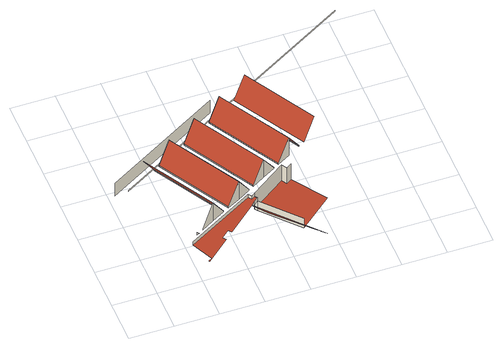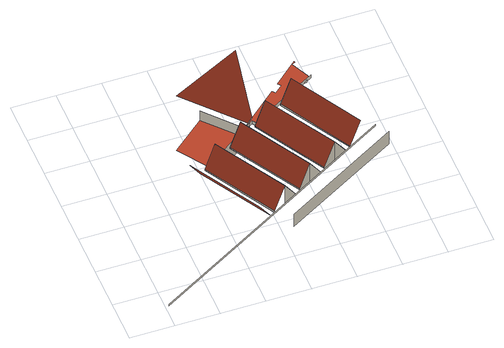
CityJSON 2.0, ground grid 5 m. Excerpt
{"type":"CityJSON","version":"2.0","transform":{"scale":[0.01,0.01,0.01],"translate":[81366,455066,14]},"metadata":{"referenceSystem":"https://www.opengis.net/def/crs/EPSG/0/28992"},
"CityObjects":{
"building1":{"type":"Building","attributes":{"Volume":104797.07,"Dakoppervlakte":8542.52,"Muuroppervlakte":13883.88,"Vloeroppervlakte":5073.26,"hoogte_Z_max_in_m_NAP":34.28,"GEB_DOEL":"kantoorfunctie - kantoorfunctie,woonfunctie","yearOfConstruction":1620,"measuredHeight":34.75},"geometry":[{"type":"MultiSurface","lod":"2","boundaries":[[[0,1,2]],[[3,4,5,6]],[[6,7,8,9]],[[10,11,12,13]],[[7,14,15,8]],[[16,17,18,19]],[[6,5,14,7]],[[20,21,22,23,24,25,10,13,26,27,28,29,30,31]],[[19,18,32,33]],[[19,33,34,16]],[[35,36,17,16]],[[37,38,39,40,41]],[[33,32,42,34]],[[34,43,35,16]],[[43,44,36,35]],[[45,46,47,48]],[[34,42,44,43]],[[49,22,21]],[[25,50,11,10]],[[51,52,49,21]],[[48,47,53,54]],[[24,55,50,25]],[[22,49,56,23]],[[57,24,23,56,58]],[[48,54,59,45]],[[60,61,46,45]],[[54,53,62,59]],[[59,63,60,45]],[[58,56,64,65]],[[66,67,55,24,57]],[[63,68,61,60]],[[69,70,71,72]],[[73,74,75,76]],[[59,62,68,63]],[[77,78,79,66,57,58,65]],[[76,75,80,81]],[[76,81,82,73]],[[79,83,67,66]],[[78,84,83,79]],[[81,80,85,82]],[[82,86,87,73]],[[86,88,89,87]],[[90,91,92,93]]],"semantics":{"surfaces":[{"type":"WallSurface"},{"type":"RoofSurface"}],"values":[0,0,1,0,0,0,0,1,0,1,0,0,0,1,0,0,0,0,0,1,0,0,0,0,1,0,0,1,0,0,0,0,0,0,1,0,1,0,0,0,1,0,1]}}]}
},
"vertices":[
[594,429,309],[594,429,272],[623,436,272],[677,475,288],[677,475,272],[819,557,272],[819,557,535],[962,639,288],[498,1445,288],[355,1363,535],[1285,783,228],[1285,783,272],[519,347,272],[519,347,228],[962,639,272],[498,1445,272],[709,1560,535],[709,1560,272],[567,1478,272],[567,1478,288],[961,383,228],[1283,667,228],[1315,695,228],[1374,748,228],[1351,774,228],[1315,749,228],[636,98,228],[594,78,228],[601,64,228],[870,302,228],[837,339,228],[928,420,228],[1031,672,272],[1031,672,288],[1173,754,535],[852,1643,288],[852,1643,272],[1381,2158,290],[1381,2158,147],[1381,2158,105],[53,1393,105],[53,1393,290],[1173,754,272],[1316,836,288],[1316,836,272],[1057,1760,535],[1057,1760,272],[914,1678,272],[914,1678,288],[1315,695,180],[1315,749,272],[1258,105,673],[1885,61,180],[1379,872,272],[1379,872,288],[1351,774,272],[1374,748,180],[1351,774,41],[1374,748,41],[1521,954,535],[1200,1842,288],[1200,1842,272],[1521,954,272],[1664,1036,288],[1733,346,180],[1733,346,41],[1755,1057,41],[1755,1057,272],[1664,1036,272],[3032,2915,272],[3032,2915,290],[149,1255,290],[149,1255,272],[1408,1964,535],[1408,1964,272],[1266,1882,272],[1266,1882,288],[2109,661,41],[1852,1041,41],[1792,1001,41],[1730,1076,272],[1730,1076,288],[1873,1158,535],[1792,1001,272],[1852,1041,272],[1873,1158,272],[2015,1240,288],[1551,2046,288],[2015,1240,272],[1551,2046,272],[1616,2078,288],[2080,1272,288],[2222,1354,535],[1758,2160,535]
]}
